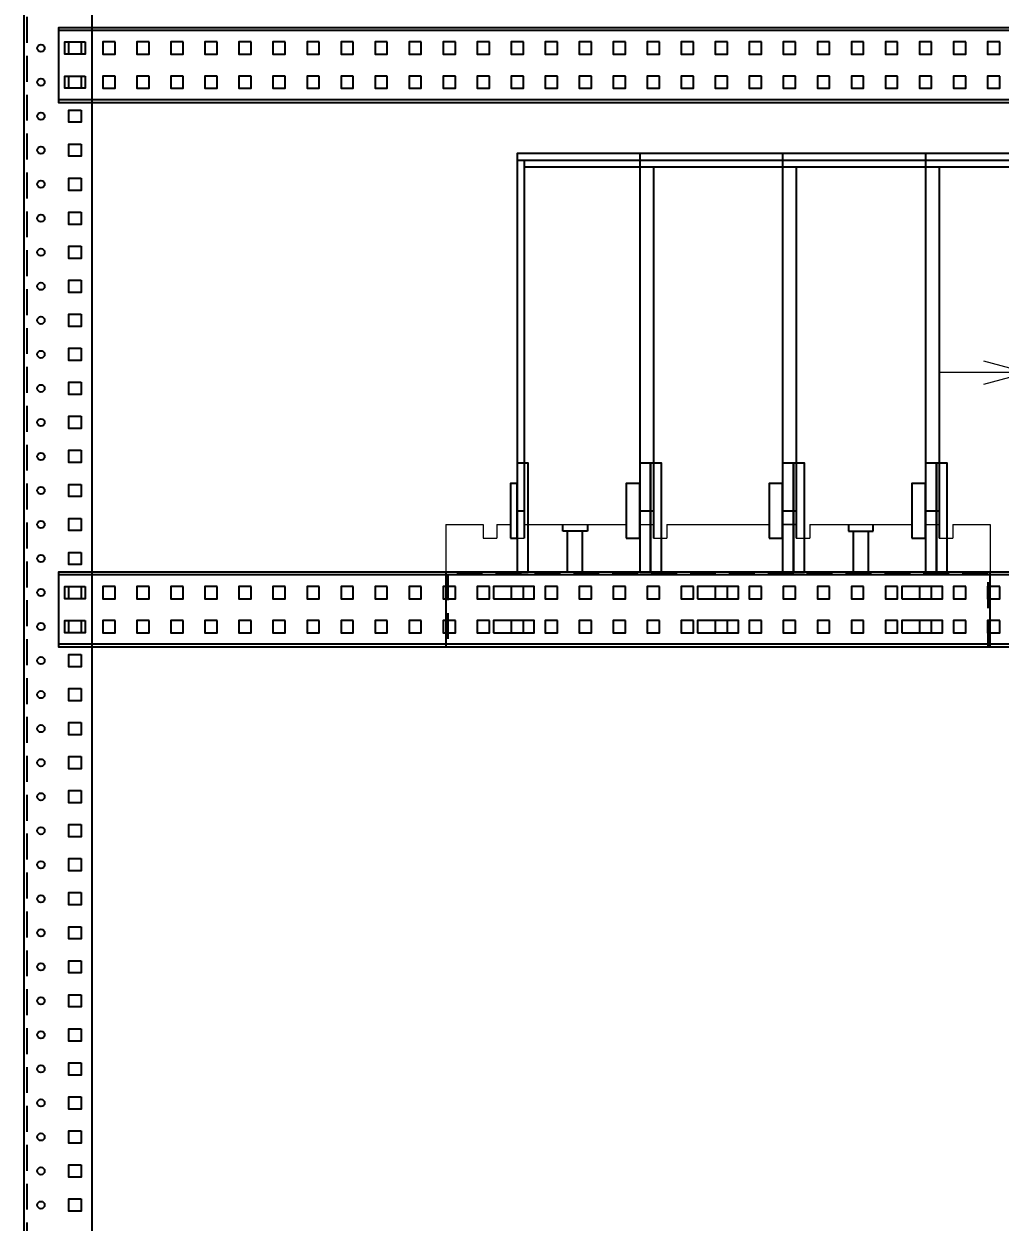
# Model space of a CAD drawing. Header units: millimetres. Extents: x 173893 to 258446, y -176540 to -123824.
# Drawn here: x 200824 to 201541, y -140554 to -139674 of the extents above; entities that cross this region are included whole.
import ezdxf

# ---------------------------------------------------------------- set-up
doc = ezdxf.new("R2010")
doc.units = ezdxf.units.MM
doc.header["$LTSCALE"] = 3
doc.linetypes.add('HIDDEN', pattern=[9.525, 6.35, -3.175])
for name, color, linetype in [('@.DM. NÉT CHÍNH', 7, 'Continuous'), ('@.VISIBLE', 7, 'Continuous'), ('S-DIM', 7, 'Continuous')]:
    doc.layers.add(name, color=color, linetype=linetype)
doc.styles.add('Ann_w01', font='romans.shx', dxfattribs={"width": 0.6, "bigfont": 'chineset.shx'})
doc.dimstyles.new('Dim 01_SC25', dxfattribs={"dimscale": 25, "dimtxt": 2, "dimasz": 1.3, "dimexe": 0.5, "dimexo": 0.5, "dimgap": 0.5, "dimtad": 1, "dimdec": 1, "dimzin": 12, "dimdsep": 46, "dimtxsty": 'Ann_w01', "dimblk": 'OPEN30', "dimcen": 1.5, "dimclrd": 6, "dimclre": 6, "dimclrt": 3, "dimadec": 1, "dimazin": 3, "dimtm": 1e-09, "dimtfac": 1, "dimtdec": 1, "dimtix": 1, "dimtmove": 0, "dimatfit": 3, "dimldrblk": 'OPEN30', "dimfxl": 1, "dimtolj": 1, "dimlwd": 0, "dimlwe": 0, "dimarcsym": 0})

# ---------------------------------------------------------------- blocks, each defined once
blk = doc.blocks.new('*U91')
at = {"color": 1, "lineweight": 5, "ltscale": 2}
for p, q in [((-200, 35), (-172.5, 35)), ((-200, 35), (-200, 0)), ((-162.5, 35), (-152.5, 35)), ((-142.5, 35), (-67.5, 35)), ((-57.5, 35), (-47.5, 35)), ((-37.5, 35), (37.5, 35)), ((57.5, 35), (47.5, 35)), ((67.5, 35), (142.5, 35)), ((152.5, 35), (162.5, 35)), ((172.5, 35), (200, 35)), ((200, 35), (200, 0)), ((200, 0), (-200, 0))]:
    blk.add_line(p, q, dxfattribs=at)
at = {"color": 252, "lineweight": 5, "ltscale": 2}
for p, q in [((-172.5, 35), (-172.5, 25)), ((-162.5, 35), (-162.5, 25)), ((-152.5, 35), (-152.5, 25)), ((-142.5, 35), (-142.5, 25)), ((-67.5, 35), (-67.5, 25)), ((-57.5, 35), (-57.5, 25)), ((-47.5, 35), (-47.5, 25)), ((-37.5, 35), (-37.5, 25)), ((37.5, 35), (37.5, 25)), ((47.5, 35), (57.5, 35)), ((47.5, 35), (47.5, 25)), ((57.5, 35), (57.5, 25)), ((67.5, 35), (67.5, 25)), ((142.5, 35), (142.5, 25)), ((152.5, 35), (162.5, 35)), ((152.5, 35), (152.5, 25)), ((162.5, 35), (162.5, 25)), ((172.5, 35), (172.5, 25)), ((-172.5, 25), (-162.5, 25)), ((-152.5, 25), (-142.5, 25)), ((-57.5, 25), (-67.5, 25)), ((-47.5, 25), (-37.5, 25)), ((47.5, 25), (37.5, 25)), ((57.5, 25), (67.5, 25)), ((152.5, 25), (142.5, 25)), ((162.5, 25), (172.5, 25)), ((-99.5, 0), (-110.5, 0)), ((99.5, 0), (110.5, 0))]:
    blk.add_line(p, q, dxfattribs=at)
at = {"color": 252}
for p, q in [((-114, 30), (-114, 35)), ((-96, 30), (-114, 30)), ((-110.5, 0), (-110.5, 30)), ((-99.5, 0), (-99.5, 30)), ((-96, 35), (-96, 30)), ((96, 35), (96, 30)), ((96, 30), (114, 30)), ((99.5, 0), (99.5, 30)), ((110.5, 0), (110.5, 30)), ((114, 30), (114, 35))]:
    blk.add_line(p, q, dxfattribs=at)
blk = doc.blocks.new('_Open30')
at = {"color": 0, "linetype": 'ByBlock', "lineweight": -2}
for p, q in [((-1, 0.268), (0, 0)), ((0, 0), (-1, -0.268)), ((0, 0), (-1, 0))]:
    blk.add_line(p, q, dxfattribs=at)
blk = doc.blocks.new('*D339')
at = {"layer": 'Defpoints', "color": 0, "linetype": 'Continuous', "transparency": 16777216}
for p in [(201561.53, -139813.9), (201596.55, -139813.9), (201561.53, -139929.8)]:
    blk.add_point(p, dxfattribs=at)
at = {"layer": 'S-DIM', "color": 6, "linetype": 'ByBlock', "lineweight": 0, "transparency": 16777216}
for p, q in [((201561.53, -139826.4), (201561.53, -139942.3)), ((201596.55, -139826.4), (201596.55, -139942.3)), ((201529.03, -139929.8), (201496.53, -139929.8)), ((201596.55, -139929.8), (201561.53, -139929.8)), ((201629.05, -139929.8), (201661.55, -139929.8))]:
    blk.add_line(p, q, dxfattribs=at)
at = {"layer": 'S-DIM', "color": 6, "linetype": 'Continuous', "lineweight": 0, "transparency": 16777216, "xscale": 32.5, "yscale": 32.5, "zscale": 32.5}
blk.add_blockref('_Open30', (201561.53, -139929.8), dxfattribs=at)
at = {"layer": 'S-DIM', "color": 6, "linetype": 'Continuous', "lineweight": 0, "transparency": 16777216, "xscale": 32.5, "yscale": 32.5, "zscale": 32.5, "rotation": 180}
blk.add_blockref('_Open30', (201596.55, -139929.8), dxfattribs=at)
at = {"layer": 'S-DIM', "color": 3, "linetype": 'Continuous', "transparency": 16777216, "insert": (201579.04, -139892.3), "char_height": 50, "attachment_point": 5, "style": 'Ann_w01'}
blk.add_mtext('\\A1;35', dxfattribs=at)
blk = doc.blocks.new('FGH6Y')
blk.add_lwpolyline([(202481.38, -140076.4), (202489.38, -140076.4), (202489.38, -139996.4), (202481.38, -139996.4)], close=True)
blk.add_lwpolyline([(202481.38, -140076.4), (202489.38, -140076.4), (202489.38, -139996.4), (202481.38, -139996.4)], close=True)
at = {"layer": '@.VISIBLE', "color": 4}
for points in [[(202571.38, -140076.4), (202579.38, -140076.4), (202579.38, -139996.4), (202571.38, -139996.4)], [(202571.38, -140076.4), (202579.38, -140076.4), (202579.38, -139996.4), (202571.38, -139996.4)], [(202579.38, -140076.4), (202587.38, -140076.4), (202587.38, -139996.4), (202579.38, -139996.4)], [(202579.38, -140076.4), (202587.38, -140076.4), (202587.38, -139996.4), (202579.38, -139996.4)]]:
    blk.add_lwpolyline(points, close=True, dxfattribs=at)
at = {"layer": '@.VISIBLE', "color": 2}
for points in [[(202676.38, -140076.4), (202684.38, -140076.4), (202684.38, -139996.4), (202676.38, -139996.4)], [(202676.38, -140076.4), (202684.38, -140076.4), (202684.38, -139996.4), (202676.38, -139996.4)], [(202684.38, -140076.4), (202692.38, -140076.4), (202692.38, -139996.4), (202684.38, -139996.4)], [(202684.38, -140076.4), (202692.38, -140076.4), (202692.38, -139996.4), (202684.38, -139996.4)]]:
    blk.add_lwpolyline(points, close=True, dxfattribs=at)
at = {"layer": '@.VISIBLE', "color": 1}
for points in [[(202781.38, -140076.4), (202789.38, -140076.4), (202789.38, -139996.4), (202781.38, -139996.4)], [(202781.38, -140076.4), (202789.38, -140076.4), (202789.38, -139996.4), (202781.38, -139996.4)], [(202789.38, -140076.4), (202797.38, -140076.4), (202797.38, -139996.4), (202789.38, -139996.4)], [(202789.38, -140076.4), (202797.38, -140076.4), (202797.38, -139996.4), (202789.38, -139996.4)]]:
    blk.add_lwpolyline(points, close=True, dxfattribs=at)

msp = doc.modelspace()

# ---------------------------------------------------------------- linework, layer by layer
for points in [[(201186.53, -140076.4), (201194.53, -140076.4), (201194.53, -139996.4), (201186.53, -139996.4)], [(201181.53, -140051.4), (201186.53, -140051.4), (201186.53, -140011.4), (201181.53, -140011.4)], [(201134.03, -140131.4), (201534.03, -140131.4), (201534.03, -140076.4), (201134.03, -140076.4)], [(201169.03, -140095.9), (201199.03, -140095.9), (201199.03, -140086.9), (201169.03, -140086.9)], [(201319.03, -140095.9), (201349.03, -140095.9), (201349.03, -140086.9), (201319.03, -140086.9)], [(201469.03, -140095.9), (201499.03, -140095.9), (201499.03, -140086.9), (201469.03, -140086.9)], [(201169.03, -140120.9), (201199.03, -140120.9), (201199.03, -140111.9), (201169.03, -140111.9)], [(201319.03, -140120.9), (201349.03, -140120.9), (201349.03, -140111.9), (201319.03, -140111.9)], [(201469.03, -140120.9), (201499.03, -140120.9), (201499.03, -140111.9), (201469.03, -140111.9)]]:
    msp.add_lwpolyline(points, close=True)
at = {"linetype": 'HIDDEN'}
msp.add_lwpolyline([(201532.53, -140131.4), (201532.53, -140077.9), (201135.53, -140077.9), (201135.53, -140131.4)], dxfattribs=at)
at = {"layer": '@.DM. NÉT CHÍNH', "color": 1}
for p, q in [((201773.53, -139678.4), (200849.53, -139678.4)), ((201773.53, -139729.4), (200849.53, -139729.4)), ((201773.53, -140078.4), (200849.53, -140078.4)), ((201773.53, -140129.4), (200849.53, -140129.4))]:
    msp.add_line(p, q, dxfattribs=at)
at = {"layer": '@.DM. NÉT CHÍNH', "linetype": 'Continuous'}
for p, q in [((201186.53, -140031.4), (201191.53, -140031.4)), ((201186.53, -140031.4), (201191.53, -140031.4)), ((201276.53, -140031.4), (201286.53, -140031.4)), ((201381.53, -140031.4), (201391.53, -140031.4)), ((201486.53, -140031.4), (201496.53, -140031.4))]:
    msp.add_line(p, q, dxfattribs=at)
at = {"layer": '@.DM. NÉT CHÍNH'}
msp.add_lwpolyline([(201799.03, -139066.4), (200824.03, -139066.4), (200824.03, -141166.4), (201799.03, -141166.4)], close=True, dxfattribs=at)
at = {"layer": '@.DM. NÉT CHÍNH', "linetype": 'HIDDEN'}
msp.add_lwpolyline([(201797.03, -139068.4), (200826.03, -139068.4), (200826.03, -141164.4), (201797.03, -141164.4)], close=True, dxfattribs=at)
at = {"layer": '@.DM. NÉT CHÍNH'}
msp.add_lwpolyline([(200874.03, -141166.4), (200874.03, -139066.4)], dxfattribs=at)
at = {"layer": '@.DM. NÉT CHÍNH', "color": 1}
for points in [[(201773.53, -139676.4), (200849.53, -139676.4), (200849.53, -139731.4), (201773.53, -139731.4)], [(200869.03, -139686.9), (200869.03, -139695.9), (200854.03, -139695.9), (200854.03, -139686.9)], [(200891.03, -139686.9), (200882.03, -139686.9), (200882.03, -139695.9), (200891.03, -139695.9)], [(200916.03, -139686.9), (200907.03, -139686.9), (200907.03, -139695.9), (200916.03, -139695.9)], [(200941.03, -139686.9), (200932.03, -139686.9), (200932.03, -139695.9), (200941.03, -139695.9)], [(200966.03, -139686.9), (200957.03, -139686.9), (200957.03, -139695.9), (200966.03, -139695.9)], [(200991.03, -139686.9), (200982.03, -139686.9), (200982.03, -139695.9), (200991.03, -139695.9)], [(201016.03, -139686.9), (201007.03, -139686.9), (201007.03, -139695.9), (201016.03, -139695.9)], [(201041.03, -139686.9), (201032.03, -139686.9), (201032.03, -139695.9), (201041.03, -139695.9)], [(201066.03, -139686.9), (201057.03, -139686.9), (201057.03, -139695.9), (201066.03, -139695.9)], [(201091.03, -139686.9), (201082.03, -139686.9), (201082.03, -139695.9), (201091.03, -139695.9)], [(201116.03, -139686.9), (201107.03, -139686.9), (201107.03, -139695.9), (201116.03, -139695.9)], [(201141.03, -139686.9), (201132.03, -139686.9), (201132.03, -139695.9), (201141.03, -139695.9)], [(201166.03, -139686.9), (201157.03, -139686.9), (201157.03, -139695.9), (201166.03, -139695.9)], [(201191.03, -139686.9), (201182.03, -139686.9), (201182.03, -139695.9), (201191.03, -139695.9)], [(201216.03, -139686.9), (201207.03, -139686.9), (201207.03, -139695.9), (201216.03, -139695.9)], [(201241.03, -139686.9), (201232.03, -139686.9), (201232.03, -139695.9), (201241.03, -139695.9)], [(201266.03, -139686.9), (201257.03, -139686.9), (201257.03, -139695.9), (201266.03, -139695.9)], [(201291.03, -139686.9), (201282.03, -139686.9), (201282.03, -139695.9), (201291.03, -139695.9)], [(201316.03, -139686.9), (201307.03, -139686.9), (201307.03, -139695.9), (201316.03, -139695.9)], [(201341.03, -139686.9), (201332.03, -139686.9), (201332.03, -139695.9), (201341.03, -139695.9)], [(201366.03, -139686.9), (201357.03, -139686.9), (201357.03, -139695.9), (201366.03, -139695.9)], [(201391.03, -139686.9), (201382.03, -139686.9), (201382.03, -139695.9), (201391.03, -139695.9)], [(201416.03, -139686.9), (201407.03, -139686.9), (201407.03, -139695.9), (201416.03, -139695.9)], [(201441.03, -139686.9), (201432.03, -139686.9), (201432.03, -139695.9), (201441.03, -139695.9)], [(201466.03, -139686.9), (201457.03, -139686.9), (201457.03, -139695.9), (201466.03, -139695.9)], [(201491.03, -139686.9), (201482.03, -139686.9), (201482.03, -139695.9), (201491.03, -139695.9)], [(201516.03, -139686.9), (201507.03, -139686.9), (201507.03, -139695.9), (201516.03, -139695.9)], [(201541.03, -139686.9), (201532.03, -139686.9), (201532.03, -139695.9), (201541.03, -139695.9)], [(200869.03, -139711.9), (200869.03, -139720.9), (200854.03, -139720.9), (200854.03, -139711.9)], [(200891.03, -139711.9), (200882.03, -139711.9), (200882.03, -139720.9), (200891.03, -139720.9)], [(200916.03, -139711.9), (200907.03, -139711.9), (200907.03, -139720.9), (200916.03, -139720.9)], [(200941.03, -139711.9), (200932.03, -139711.9), (200932.03, -139720.9), (200941.03, -139720.9)], [(200966.03, -139711.9), (200957.03, -139711.9), (200957.03, -139720.9), (200966.03, -139720.9)], [(200991.03, -139711.9), (200982.03, -139711.9), (200982.03, -139720.9), (200991.03, -139720.9)], [(201016.03, -139711.9), (201007.03, -139711.9), (201007.03, -139720.9), (201016.03, -139720.9)], [(201041.03, -139711.9), (201032.03, -139711.9), (201032.03, -139720.9), (201041.03, -139720.9)], [(201066.03, -139711.9), (201057.03, -139711.9), (201057.03, -139720.9), (201066.03, -139720.9)], [(201091.03, -139711.9), (201082.03, -139711.9), (201082.03, -139720.9), (201091.03, -139720.9)], [(201116.03, -139711.9), (201107.03, -139711.9), (201107.03, -139720.9), (201116.03, -139720.9)], [(201141.03, -139711.9), (201132.03, -139711.9), (201132.03, -139720.9), (201141.03, -139720.9)], [(201166.03, -139711.9), (201157.03, -139711.9), (201157.03, -139720.9), (201166.03, -139720.9)], [(201191.03, -139711.9), (201182.03, -139711.9), (201182.03, -139720.9), (201191.03, -139720.9)], [(201216.03, -139711.9), (201207.03, -139711.9), (201207.03, -139720.9), (201216.03, -139720.9)], [(201241.03, -139711.9), (201232.03, -139711.9), (201232.03, -139720.9), (201241.03, -139720.9)], [(201266.03, -139711.9), (201257.03, -139711.9), (201257.03, -139720.9), (201266.03, -139720.9)], [(201291.03, -139711.9), (201282.03, -139711.9), (201282.03, -139720.9), (201291.03, -139720.9)], [(201316.03, -139711.9), (201307.03, -139711.9), (201307.03, -139720.9), (201316.03, -139720.9)], [(201341.03, -139711.9), (201332.03, -139711.9), (201332.03, -139720.9), (201341.03, -139720.9)], [(201366.03, -139711.9), (201357.03, -139711.9), (201357.03, -139720.9), (201366.03, -139720.9)], [(201391.03, -139711.9), (201382.03, -139711.9), (201382.03, -139720.9), (201391.03, -139720.9)], [(201416.03, -139711.9), (201407.03, -139711.9), (201407.03, -139720.9), (201416.03, -139720.9)], [(201441.03, -139711.9), (201432.03, -139711.9), (201432.03, -139720.9), (201441.03, -139720.9)], [(201466.03, -139711.9), (201457.03, -139711.9), (201457.03, -139720.9), (201466.03, -139720.9)], [(201491.03, -139711.9), (201482.03, -139711.9), (201482.03, -139720.9), (201491.03, -139720.9)], [(201516.03, -139711.9), (201507.03, -139711.9), (201507.03, -139720.9), (201516.03, -139720.9)], [(201541.03, -139711.9), (201532.03, -139711.9), (201532.03, -139720.9), (201541.03, -139720.9)], [(201773.53, -140076.4), (200849.53, -140076.4), (200849.53, -140131.4), (201773.53, -140131.4)], [(200869.03, -140086.9), (200869.03, -140095.9), (200854.03, -140095.9), (200854.03, -140086.9)], [(200891.03, -140086.9), (200882.03, -140086.9), (200882.03, -140095.9), (200891.03, -140095.9)], [(200916.03, -140086.9), (200907.03, -140086.9), (200907.03, -140095.9), (200916.03, -140095.9)], [(200941.03, -140086.9), (200932.03, -140086.9), (200932.03, -140095.9), (200941.03, -140095.9)], [(200966.03, -140086.9), (200957.03, -140086.9), (200957.03, -140095.9), (200966.03, -140095.9)], [(200991.03, -140086.9), (200982.03, -140086.9), (200982.03, -140095.9), (200991.03, -140095.9)], [(201016.03, -140086.9), (201007.03, -140086.9), (201007.03, -140095.9), (201016.03, -140095.9)], [(201041.03, -140086.9), (201032.03, -140086.9), (201032.03, -140095.9), (201041.03, -140095.9)], [(201066.03, -140086.9), (201057.03, -140086.9), (201057.03, -140095.9), (201066.03, -140095.9)], [(201091.03, -140086.9), (201082.03, -140086.9), (201082.03, -140095.9), (201091.03, -140095.9)], [(201116.03, -140086.9), (201107.03, -140086.9), (201107.03, -140095.9), (201116.03, -140095.9)], [(201141.03, -140086.9), (201132.03, -140086.9), (201132.03, -140095.9), (201141.03, -140095.9)], [(201166.03, -140086.9), (201157.03, -140086.9), (201157.03, -140095.9), (201166.03, -140095.9)], [(201191.03, -140086.9), (201182.03, -140086.9), (201182.03, -140095.9), (201191.03, -140095.9)], [(201216.03, -140086.9), (201207.03, -140086.9), (201207.03, -140095.9), (201216.03, -140095.9)], [(201241.03, -140086.9), (201232.03, -140086.9), (201232.03, -140095.9), (201241.03, -140095.9)], [(201266.03, -140086.9), (201257.03, -140086.9), (201257.03, -140095.9), (201266.03, -140095.9)], [(201291.03, -140086.9), (201282.03, -140086.9), (201282.03, -140095.9), (201291.03, -140095.9)], [(201316.03, -140086.9), (201307.03, -140086.9), (201307.03, -140095.9), (201316.03, -140095.9)], [(201341.03, -140086.9), (201332.03, -140086.9), (201332.03, -140095.9), (201341.03, -140095.9)], [(201366.03, -140086.9), (201357.03, -140086.9), (201357.03, -140095.9), (201366.03, -140095.9)], [(201391.03, -140086.9), (201382.03, -140086.9), (201382.03, -140095.9), (201391.03, -140095.9)], [(201416.03, -140086.9), (201407.03, -140086.9), (201407.03, -140095.9), (201416.03, -140095.9)], [(201441.03, -140086.9), (201432.03, -140086.9), (201432.03, -140095.9), (201441.03, -140095.9)], [(201466.03, -140086.9), (201457.03, -140086.9), (201457.03, -140095.9), (201466.03, -140095.9)], [(201491.03, -140086.9), (201482.03, -140086.9), (201482.03, -140095.9), (201491.03, -140095.9)], [(201516.03, -140086.9), (201507.03, -140086.9), (201507.03, -140095.9), (201516.03, -140095.9)], [(201541.03, -140086.9), (201532.03, -140086.9), (201532.03, -140095.9), (201541.03, -140095.9)], [(200869.03, -140111.9), (200869.03, -140120.9), (200854.03, -140120.9), (200854.03, -140111.9)], [(200891.03, -140111.9), (200882.03, -140111.9), (200882.03, -140120.9), (200891.03, -140120.9)], [(200916.03, -140111.9), (200907.03, -140111.9), (200907.03, -140120.9), (200916.03, -140120.9)], [(200941.03, -140111.9), (200932.03, -140111.9), (200932.03, -140120.9), (200941.03, -140120.9)], [(200966.03, -140111.9), (200957.03, -140111.9), (200957.03, -140120.9), (200966.03, -140120.9)], [(200991.03, -140111.9), (200982.03, -140111.9), (200982.03, -140120.9), (200991.03, -140120.9)], [(201016.03, -140111.9), (201007.03, -140111.9), (201007.03, -140120.9), (201016.03, -140120.9)], [(201041.03, -140111.9), (201032.03, -140111.9), (201032.03, -140120.9), (201041.03, -140120.9)], [(201066.03, -140111.9), (201057.03, -140111.9), (201057.03, -140120.9), (201066.03, -140120.9)], [(201091.03, -140111.9), (201082.03, -140111.9), (201082.03, -140120.9), (201091.03, -140120.9)], [(201116.03, -140111.9), (201107.03, -140111.9), (201107.03, -140120.9), (201116.03, -140120.9)], [(201141.03, -140111.9), (201132.03, -140111.9), (201132.03, -140120.9), (201141.03, -140120.9)], [(201166.03, -140111.9), (201157.03, -140111.9), (201157.03, -140120.9), (201166.03, -140120.9)], [(201191.03, -140111.9), (201182.03, -140111.9), (201182.03, -140120.9), (201191.03, -140120.9)], [(201216.03, -140111.9), (201207.03, -140111.9), (201207.03, -140120.9), (201216.03, -140120.9)], [(201241.03, -140111.9), (201232.03, -140111.9), (201232.03, -140120.9), (201241.03, -140120.9)], [(201266.03, -140111.9), (201257.03, -140111.9), (201257.03, -140120.9), (201266.03, -140120.9)], [(201291.03, -140111.9), (201282.03, -140111.9), (201282.03, -140120.9), (201291.03, -140120.9)], [(201316.03, -140111.9), (201307.03, -140111.9), (201307.03, -140120.9), (201316.03, -140120.9)], [(201341.03, -140111.9), (201332.03, -140111.9), (201332.03, -140120.9), (201341.03, -140120.9)], [(201366.03, -140111.9), (201357.03, -140111.9), (201357.03, -140120.9), (201366.03, -140120.9)], [(201391.03, -140111.9), (201382.03, -140111.9), (201382.03, -140120.9), (201391.03, -140120.9)], [(201416.03, -140111.9), (201407.03, -140111.9), (201407.03, -140120.9), (201416.03, -140120.9)], [(201441.03, -140111.9), (201432.03, -140111.9), (201432.03, -140120.9), (201441.03, -140120.9)], [(201466.03, -140111.9), (201457.03, -140111.9), (201457.03, -140120.9), (201466.03, -140120.9)], [(201491.03, -140111.9), (201482.03, -140111.9), (201482.03, -140120.9), (201491.03, -140120.9)], [(201516.03, -140111.9), (201507.03, -140111.9), (201507.03, -140120.9), (201516.03, -140120.9)], [(201541.03, -140111.9), (201532.03, -140111.9), (201532.03, -140120.9), (201541.03, -140120.9)]]:
    msp.add_lwpolyline(points, close=True, dxfattribs=at)
at = {"layer": '@.DM. NÉT CHÍNH', "color": 2}
for points in [[(200866.03, -139686.9), (200866.03, -139695.9), (200857.03, -139695.9), (200857.03, -139686.9)], [(200866.03, -139711.9), (200866.03, -139720.9), (200857.03, -139720.9), (200857.03, -139711.9)], [(200866.03, -139736.9), (200866.03, -139745.9), (200857.03, -139745.9), (200857.03, -139736.9)], [(200866.03, -139761.9), (200866.03, -139770.9), (200857.03, -139770.9), (200857.03, -139761.9)], [(200866.03, -139786.9), (200866.03, -139795.9), (200857.03, -139795.9), (200857.03, -139786.9)], [(200866.03, -139811.9), (200866.03, -139820.9), (200857.03, -139820.9), (200857.03, -139811.9)], [(200866.03, -139836.9), (200866.03, -139845.9), (200857.03, -139845.9), (200857.03, -139836.9)], [(200866.03, -139861.9), (200866.03, -139870.9), (200857.03, -139870.9), (200857.03, -139861.9)], [(200866.03, -139886.9), (200866.03, -139895.9), (200857.03, -139895.9), (200857.03, -139886.9)], [(200866.03, -139911.9), (200866.03, -139920.9), (200857.03, -139920.9), (200857.03, -139911.9)], [(200866.03, -139936.9), (200866.03, -139945.9), (200857.03, -139945.9), (200857.03, -139936.9)], [(200866.03, -139961.9), (200866.03, -139970.9), (200857.03, -139970.9), (200857.03, -139961.9)], [(200866.03, -139986.9), (200866.03, -139995.9), (200857.03, -139995.9), (200857.03, -139986.9)], [(200866.03, -140011.9), (200866.03, -140020.9), (200857.03, -140020.9), (200857.03, -140011.9)], [(200866.03, -140036.9), (200866.03, -140045.9), (200857.03, -140045.9), (200857.03, -140036.9)], [(200866.03, -140061.9), (200866.03, -140070.9), (200857.03, -140070.9), (200857.03, -140061.9)], [(200866.03, -140086.9), (200866.03, -140095.9), (200857.03, -140095.9), (200857.03, -140086.9)], [(200866.03, -140111.9), (200866.03, -140120.9), (200857.03, -140120.9), (200857.03, -140111.9)], [(200866.03, -140136.9), (200866.03, -140145.9), (200857.03, -140145.9), (200857.03, -140136.9)], [(200866.03, -140161.9), (200866.03, -140170.9), (200857.03, -140170.9), (200857.03, -140161.9)], [(200866.03, -140186.9), (200866.03, -140195.9), (200857.03, -140195.9), (200857.03, -140186.9)], [(200866.03, -140211.9), (200866.03, -140220.9), (200857.03, -140220.9), (200857.03, -140211.9)], [(200866.03, -140236.9), (200866.03, -140245.9), (200857.03, -140245.9), (200857.03, -140236.9)], [(200866.03, -140261.9), (200866.03, -140270.9), (200857.03, -140270.9), (200857.03, -140261.9)], [(200866.03, -140286.9), (200866.03, -140295.9), (200857.03, -140295.9), (200857.03, -140286.9)], [(200866.03, -140311.9), (200866.03, -140320.9), (200857.03, -140320.9), (200857.03, -140311.9)], [(200866.03, -140336.9), (200866.03, -140345.9), (200857.03, -140345.9), (200857.03, -140336.9)], [(200866.03, -140361.9), (200866.03, -140370.9), (200857.03, -140370.9), (200857.03, -140361.9)], [(200866.03, -140386.9), (200866.03, -140395.9), (200857.03, -140395.9), (200857.03, -140386.9)], [(200866.03, -140411.9), (200866.03, -140420.9), (200857.03, -140420.9), (200857.03, -140411.9)], [(200866.03, -140436.9), (200866.03, -140445.9), (200857.03, -140445.9), (200857.03, -140436.9)], [(200866.03, -140461.9), (200866.03, -140470.9), (200857.03, -140470.9), (200857.03, -140461.9)], [(200866.03, -140486.9), (200866.03, -140495.9), (200857.03, -140495.9), (200857.03, -140486.9)], [(200866.03, -140511.9), (200866.03, -140520.9), (200857.03, -140520.9), (200857.03, -140511.9)], [(200866.03, -140536.9), (200866.03, -140545.9), (200857.03, -140545.9), (200857.03, -140536.9)]]:
    msp.add_lwpolyline(points, close=True, dxfattribs=at)
at = {"layer": '@.DM. NÉT CHÍNH', "linetype": 'Continuous'}
for points in [[(201276.53, -139768.9), (201186.53, -139768.9), (201186.53, -140051.4)], [(201639.05, -139844.4), (201639.05, -139773.9), (201186.53, -139773.9), (201186.53, -140051.4)], [(201276.53, -139773.9), (201191.53, -139773.9), (201191.53, -140051.4)], [(201634.05, -139844.4), (201634.05, -139778.9), (201191.53, -139778.9), (201191.53, -140051.4)]]:
    msp.add_lwpolyline(points, dxfattribs=at)
at = {"layer": '@.DM. NÉT CHÍNH', "color": 2}
for centre in [(200836.53, -139691.4), (200836.53, -139716.4), (200836.53, -139741.4), (200836.53, -139766.4), (200836.53, -139791.4), (200836.53, -139816.4), (200836.53, -139841.4), (200836.53, -139866.4), (200836.53, -139891.4), (200836.53, -139916.4), (200836.53, -139941.4), (200836.53, -139966.4), (200836.53, -139991.4), (200836.53, -140016.4), (200836.53, -140041.4), (200836.53, -140066.4), (200836.53, -140091.4), (200836.53, -140116.4), (200836.53, -140141.4), (200836.53, -140166.4), (200836.53, -140191.4), (200836.53, -140216.4), (200836.53, -140241.4), (200836.53, -140266.4), (200836.53, -140291.4), (200836.53, -140316.4), (200836.53, -140341.4), (200836.53, -140366.4), (200836.53, -140391.4), (200836.53, -140416.4), (200836.53, -140441.4), (200836.53, -140466.4), (200836.53, -140491.4), (200836.53, -140516.4), (200836.53, -140541.4)]:
    msp.add_circle(centre, 2.7, dxfattribs=at)
at = {"layer": '@.VISIBLE', "color": 4}
msp.add_line((201276.53, -140031.4), (201286.53, -140031.4), dxfattribs=at)
for points in [[(201381.53, -139768.9), (201276.53, -139768.9), (201276.53, -140051.4)], [(201644.05, -139844.4), (201644.05, -139768.9), (201276.53, -139768.9), (201276.53, -140051.4)], [(201381.53, -139778.9), (201286.53, -139778.9), (201286.53, -140051.4)], [(201634.05, -139844.4), (201634.05, -139778.9), (201286.53, -139778.9), (201286.53, -140051.4)]]:
    msp.add_lwpolyline(points, dxfattribs=at)
at = {"layer": '@.VISIBLE', "color": 2}
for points in [[(201486.53, -139768.9), (201381.53, -139768.9), (201381.53, -140051.4)], [(201486.53, -139778.9), (201391.53, -139778.9), (201391.53, -140051.4)]]:
    msp.add_lwpolyline(points, dxfattribs=at)
at = {"layer": '@.VISIBLE', "color": 1}
for points in [[(201644.05, -139844.4), (201644.05, -139768.9), (201486.53, -139768.9), (201486.53, -140051.4)], [(201634.05, -139844.4), (201634.05, -139778.9), (201496.53, -139778.9), (201496.53, -140051.4)]]:
    msp.add_lwpolyline(points, dxfattribs=at)
at = {"layer": '@.VISIBLE', "color": 4}
for points in [[(201276.53, -140076.4), (201284.53, -140076.4), (201284.53, -139996.4), (201276.53, -139996.4)], [(201284.53, -140076.4), (201292.53, -140076.4), (201292.53, -139996.4), (201284.53, -139996.4)], [(201266.53, -140051.4), (201276.53, -140051.4), (201276.53, -140011.4), (201266.53, -140011.4)]]:
    msp.add_lwpolyline(points, close=True, dxfattribs=at)
at = {"layer": '@.VISIBLE', "color": 2}
for points in [[(201381.53, -140076.4), (201389.53, -140076.4), (201389.53, -139996.4), (201381.53, -139996.4)], [(201389.53, -140076.4), (201397.53, -140076.4), (201397.53, -139996.4), (201389.53, -139996.4)], [(201371.53, -140051.4), (201381.53, -140051.4), (201381.53, -140011.4), (201371.53, -140011.4)]]:
    msp.add_lwpolyline(points, close=True, dxfattribs=at)
at = {"layer": '@.VISIBLE', "color": 1}
for points in [[(201486.53, -140076.4), (201494.53, -140076.4), (201494.53, -139996.4), (201486.53, -139996.4)], [(201494.53, -140076.4), (201502.53, -140076.4), (201502.53, -139996.4), (201494.53, -139996.4)], [(201476.53, -140051.4), (201486.53, -140051.4), (201486.53, -140011.4), (201476.53, -140011.4)]]:
    msp.add_lwpolyline(points, close=True, dxfattribs=at)

# ---------------------------------------------------------------- block references
msp.add_blockref('*U91', (201334.03, -140076.4))
at = {"layer": '@.DM. NÉT CHÍNH', "linetype": 'Continuous'}
msp.add_blockref('FGH6Y', (-1294.85, 0), dxfattribs=at)

# ---------------------------------------------------------------- dimensions: what is measured, and where the dimension line sits
at = {"layer": 'S-DIM', "linetype": 'Continuous'}
dim = msp.add_linear_dim(base=(201561.53, -139929.8), p1=(201596.55, -139813.9), p2=(201561.53, -139813.9), dimstyle='Dim 01_SC25', override={"dimfxl": 5, "dimarcsym": 1}, dxfattribs=at)
dim.commit()
dim.dimension.update_dxf_attribs({"geometry": '*D339', "text_midpoint": (201579.04, -139892.3)})

doc.saveas('drawing.dxf')
